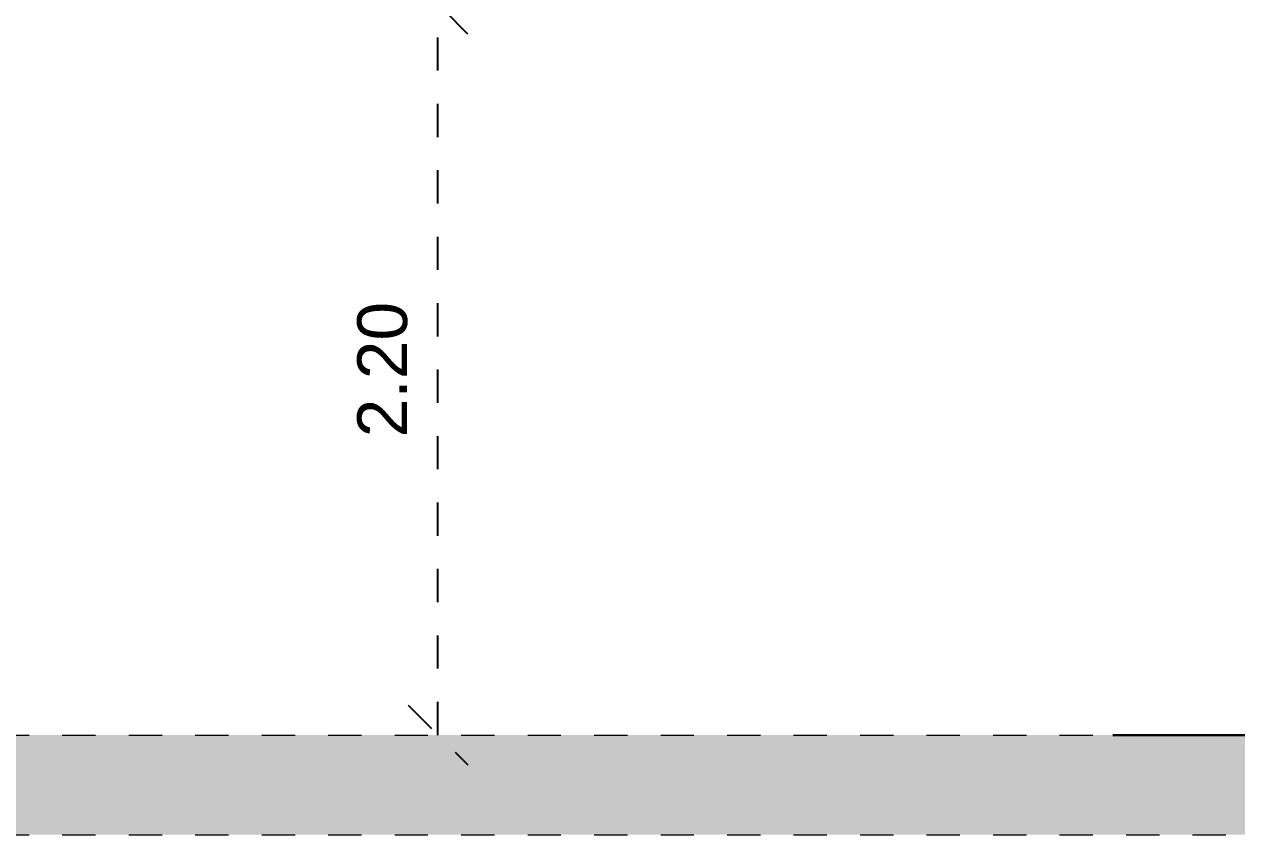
# Model space of a CAD drawing. Header units: metres. Extents: x 42 to 294, y -52 to 32.
# Drawn here: x 230.321 to 233.968, y -44.229 to -41.789 of the extents above; entities that cross this region are included whole.
import ezdxf

# ---------------------------------------------------------------- set-up
doc = ezdxf.new("R2010")
doc.units = ezdxf.units.M
doc.header["$LTSCALE"] = 0.15
doc.linetypes.add('Trazo punto', pattern=[0.015875, 0.00635, -0.004763, 0, -0.004763])
doc.layers.get('0').update_dxf_attribs({"lineweight": 20})
doc.layers.add('A-FLORLEM', color=6, linetype='Continuous', lineweight=9)
doc.layers.add('A-WALL', color=2, linetype='Continuous', lineweight=30)
doc.layers.add('MUROS', color=11, linetype='Continuous')
doc.styles.get("Standard").update_dxf_attribs({"font": 'arial.ttf', "height": 0.15})
doc.dimstyles.new('Copy of Annotative', dxfattribs={"dimtxt": 0.15, "dimasz": 0.18, "dimexe": 0.18, "dimexo": 0.0625, "dimgap": 0.09, "dimtad": 1, "dimzin": 0, "dimdsep": 46, "dimtxsty": 'Standard', "dimblk": 'OBLIQUE', "dimcen": 0.09, "dimse1": 1, "dimse2": 1, "dimadec": 0, "dimazin": 0, "dimtfac": 1, "dimtofl": 0, "dimtmove": 0, "dimatfit": 3, "dimfxl": 1, "dimtolj": 1, "dimtzin": 0, "dimarcsym": 0})

# ---------------------------------------------------------------- blocks, each defined once
blk = doc.blocks.new('_Oblique')
at = {"color": 0, "linetype": 'ByBlock', "lineweight": -2}
blk.add_line((-0.5, -0.5), (0.5, 0.5), dxfattribs=at)
blk = doc.blocks.new('*D2584')
at = {"color": 0, "linetype": 'Trazo punto', "lineweight": -2, "ltscale": 0.1, "transparency": 16777216}
blk.add_line((231.5651, -43.9288), (231.5651, -41.7288), dxfattribs=at)
at = {"layer": 'Defpoints', "color": 0, "linetype": 'Trazo punto', "ltscale": 0.1, "transparency": 16777216}
for p in [(231.5651, -41.7288), (231.5651, -41.7288), (231.5669, -43.9288)]:
    blk.add_point(p, dxfattribs=at)
at = {"color": 0, "linetype": 'Trazo punto', "lineweight": -2, "ltscale": 0.1, "transparency": 16777216, "xscale": 0.18, "yscale": 0.18, "zscale": 0.18}
for p, rotation in [((231.5651, -41.7288), 90), ((231.5651, -43.9288), 270)]:
    blk.add_blockref('_Oblique', p, dxfattribs=dict(at, rotation=rotation))
at = {"color": 0, "linetype": 'Trazo punto', "ltscale": 0.1, "transparency": 16777216, "insert": (231.3985, -42.8288), "char_height": 0.15, "attachment_point": 5, "rotation": 90}
blk.add_mtext('\\A1;2.20', dxfattribs=at)

msp = doc.modelspace()

# ---------------------------------------------------------------- hatches: boundary and pattern name
at = {"layer": 'MUROS', "linetype": 'Trazo punto', "ltscale": 0.1}
h = msp.add_hatch(color=256, dxfattribs=at)
h.paths.add_polyline_path([(229.9275, -43.9288), (216.0207, -43.9288), (216.0207, -44.2288), (229.9275, -44.2288)])
h.paths.add_polyline_path([(246.0207, -43.9288), (229.9275, -43.9288), (229.9275, -44.2288), (246.0207, -44.2288)])

# ---------------------------------------------------------------- linework, layer by layer
at = {"layer": 'A-FLORLEM', "linetype": 'Trazo punto'}
for p, q in [((212.0352, -43.9288), (251.0987, -43.9288)), ((212.0352, -44.2288), (251.0987, -44.2288))]:
    msp.add_line(p, q, dxfattribs=at)
at = {"layer": 'A-WALL'}
msp.add_line((233.5957, -43.9288), (245.7207, -43.9288), dxfattribs=at)

# ---------------------------------------------------------------- dimensions: what is measured, and where the dimension line sits
at = {"linetype": 'Trazo punto', "ltscale": 0.1}
dim = msp.add_linear_dim(base=(231.5651, -41.7288), p1=(231.5669, -43.9288), p2=(231.5651, -41.7288), angle=90, dimstyle='Copy of Annotative', override={"dimscale": 0, "dimtix": 0, "dimtofl": 0, "dimtmove": 0, "dimatfit": 3}, dxfattribs=at)
dim.commit()
dim.dimension.update_dxf_attribs({"geometry": '*D2584', "text_midpoint": (231.3985, -42.8288)})

doc.saveas('drawing.dxf')
